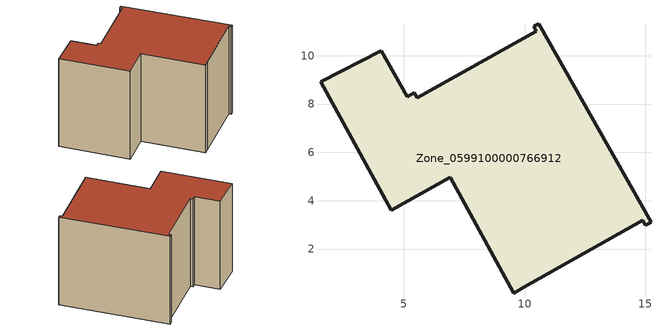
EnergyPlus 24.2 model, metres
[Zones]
Zone_0599100000766912
 floor ground (C_G): 1.55,8.92 4.08,10.21 5.14,8.3 5.43,8.46 5.55,8.26 10.48,11.01 10.37,11.21 10.58,11.33 15.23,3.12 14.99,2.98 14.89,3.19 9.96,0.42 9.56,0.17 6.92,4.98 4.47,3.61 z0
 wall outside (C_F): 10.37,11.21 10.48,11.01 5.55,8.26 5.43,8.46 5.14,8.3 4.08,10.21 1.55,8.92 4.47,3.61 6.92,4.98 9.56,0.17 9.96,0.42 14.89,3.19 14.99,2.98 15.23,3.12 10.58,11.33 10.37,11.21 z0:8.36
 roof outside (C_R): 4.08,10.21 1.55,8.92 4.47,3.61 6.92,4.98 9.56,0.17 9.96,0.42 14.89,3.19 14.99,2.98 15.23,3.12 10.58,11.33 10.37,11.21 10.48,11.01 5.55,8.26 5.43,8.46 5.14,8.3 z8.36
[BUILDING]
Pand.0599100000766912: North Axis=0; Terrain=City; Loads Convergence Tolerance Value=0.04; Temperature Convergence Tolerance Value=0.4; Solar Distribution=FullExterior; Maximum Number of Warmup Days=25; Minimum Number of Warmup Days=1
[Site:Location]
Rotterdam.The.Hague.AP_ZH_NLD Design_Conditions: Latitude=51.96; Longitude=4.45; Time Zone=1; Elevation=-4.5
[SITE:GROUNDTEMPERATURE:BUILDINGSURFACE]
18, 18, 18, 18, 18, 18, 18, 18, 18, 18, 18, 18
[MATERIAL] Thermal Absorptance=0.9; Solar Absorptance=0.7; Visible Absorptance=0.7
Name | Roughness | Thickness | Conductivity | Density | Specific Heat
G.TC.1965-1974 | MediumSmooth | 0.15 | 0.882353 | 540 | 1210
F.TC.1965-1974 | Rough | 0.3 | 0.697674 | 1920 | 840
R.TC.1965-1974 | MediumRough | 0.2 | 0.232558 | 1500 | 1000
[CONSTRUCTION]
C_G: G.TC.1965-1974
C_F: F.TC.1965-1974
C_R: R.TC.1965-1974
[ZONE]
Zone_0599100000766912: Type=1; Multiplier=1; Ceiling Height=Autocalculate; Volume=Autocalculate; Floor Area=autocalculate; Part of Total Floor Area=Yes
[ZONEINFILTRATION:DESIGNFLOWRATE]
Infil_Zone_0599100000766912: Zone or ZoneList or Space or SpaceList=Zone_0599100000766912; Schedule=AlwaysOn; Design Flow Rate Calculation Method=Flow/Area; Flow Rate per Floor Area=0.003; Constant Term Coefficient=1; Temperature Term Coefficient=0; Velocity Term Coefficient=0; Velocity Squared Term Coefficient=0
[HVACTEMPLATE:ZONE:IDEALLOADSAIRSYSTEM]
Zone_0599100000766912: Maximum Heating Supply Air Temperature=50; Minimum Cooling Supply Air Temperature=13; Maximum Heating Supply Air Humidity Ratio=0.0156; Minimum Cooling Supply Air Humidity Ratio=0.0077; Heating Limit=NoLimit; Cooling Limit=NoLimit; Dehumidification Control Type=ConstantSensibleHeatRatio; Cooling Sensible Heat Ratio=0.7; Dehumidification Setpoint=60; Humidification Control Type=None; Humidification Setpoint=30; Outdoor Air Method=None; Outdoor Air Flow Rate per Person=0.00944; Outdoor Air Flow Rate per Zone Floor Area=0; Outdoor Air Flow Rate per Zone=0; Demand Controlled Ventilation Type=None; Outdoor Air Economizer Type=NoEconomizer; Heat Recovery Type=None; Sensible Heat Recovery Effectiveness=0.7; Latent Heat Recovery Effectiveness=0.65
[ZONECONTROL:THERMOSTAT]
ThermostatControl_Zone_0599100000766912: Zone or ZoneList=Zone_0599100000766912; Control Type Schedule=DualSetpointControlType; Control 1=Thermostat_Zone_0599100000766912; Temperature Difference Between Cutout And Setpoint=0
[THERMOSTATSETPOINT:DUALSETPOINT]
Thermostat_Zone_0599100000766912: Heating Setpoint Temperature Schedule=HeatingSetpoint_Zone_0599100000766912; Cooling Setpoint Temperature Schedule=CoolingSetpoint_Zone_0599100000766912
[SCHEDULE:COMPACT]
HeatingSetpoint_Zone_0599100000766912: Through: 12/31, For: AllDays, Until: 24:00, 21
CoolingSetpoint_Zone_0599100000766912: Through: 12/31, For: AllDays, Until: 24:00, 24
DualSetpointControlType: Through: 12/31, For: AllDays, Until: 24:00, 4
AlwaysOn: Through: 12/31, For: AllDays, Until: 24:00, 1
